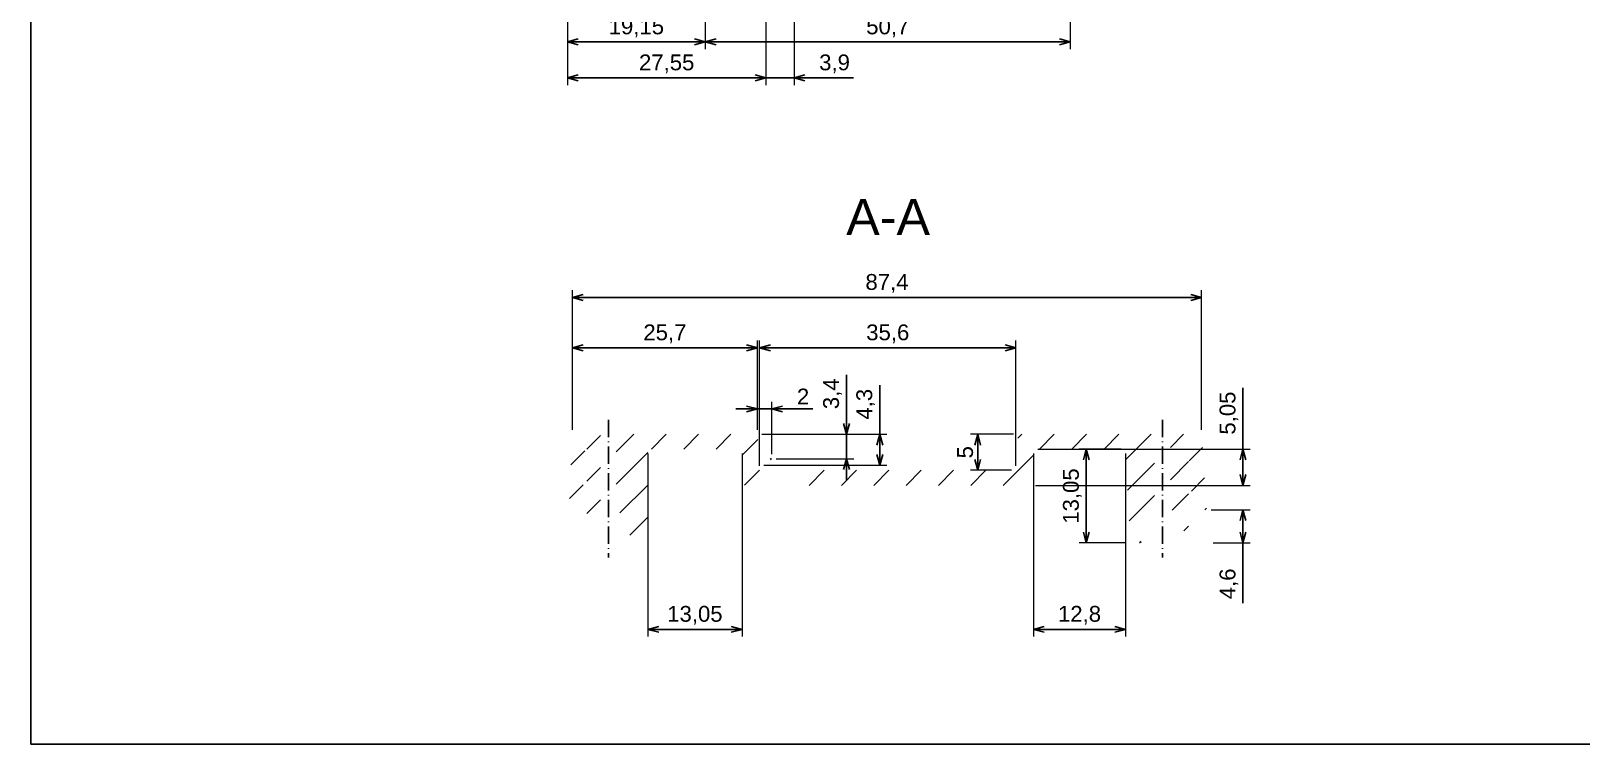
# Paper-space layout 'Base' of a CAD drawing. Header units: millimetres. Extents: x 0 to 414, y 1 to 290.
# Drawn here: x 0.3 to 215.5, y 0.5 to 99.6 of the extents above; entities that cross this region are included whole.
import ezdxf

# ---------------------------------------------------------------- set-up
doc = ezdxf.new("R2010")
doc.units = ezdxf.units.MM
doc.linetypes.add('ACAD_ISO10W100', pattern=[18, 12, -3, 0, -3])
for name, color, linetype, lineweight in [('MD_Annotation', 7, 'Continuous', 25), ('MD_Axes', 7, 'ACAD_ISO10W100', 25), ('MD_Hatching', 7, 'Continuous', 25)]:
    doc.layers.add(name, color=color, linetype=linetype, lineweight=lineweight)
doc.layers.add('Tabelka', color=7, linetype='Continuous')
doc.styles.get("Standard").update_dxf_attribs({"font": 'arial.ttf'})
doc.dimstyles.new('ISO-25', dxfattribs={"dimtxt": 2.2, "dimasz": 1.5, "dimexe": 1, "dimexo": 0.625, "dimtad": 1, "dimrnd": 0.05, "dimtxsty": 'Standard', "dimblk": 'OPEN30', "dimcen": 2.5, "dimadec": 0, "dimazin": 0, "dimtfac": 1, "dimtmove": 0, "dimatfit": 3, "dimfxl": 1, "dimlwe": 18, "dimarcsym": 0})

# ---------------------------------------------------------------- blocks, each defined once
blk = doc.blocks.new('_Open30')
at = {"color": 0, "linetype": 'ByBlock', "lineweight": -2}
for p, q in [((-1, 0.27), (0, 0)), ((0, 0), (-1, -0.27)), ((0, 0), (-1, 0))]:
    blk.add_line(p, q, dxfattribs=at)
blk = doc.blocks.new('*D68')
at = {"layer": 'Defpoints', "color": 0, "transparency": 16777216}
for p in [(93.88, 128.93), (74.76, 115.06), (93.88, 98.06)]:
    blk.add_point(p, dxfattribs=at)
at = {"layer": 'MD_Annotation', "color": 0, "lineweight": 18, "transparency": 16777216}
for p, q in [((93.88, 128.31), (93.88, 97.06)), ((74.76, 114.43), (74.76, 97.06))]:
    blk.add_line(p, q, dxfattribs=at)
at = {"layer": 'MD_Annotation', "color": 0, "lineweight": -2, "transparency": 16777216}
blk.add_line((76.26, 98.06), (92.38, 98.06), dxfattribs=at)
at = {"layer": 'MD_Annotation', "color": 0, "lineweight": -2, "transparency": 16777216, "xscale": 1.5, "yscale": 1.5, "zscale": 1.5, "rotation": 180}
blk.add_blockref('_Open30', (74.76, 98.06), dxfattribs=at)
at = {"layer": 'MD_Annotation', "color": 0, "lineweight": -2, "transparency": 16777216, "xscale": 1.5, "yscale": 1.5, "zscale": 1.5}
blk.add_blockref('_Open30', (93.88, 98.06), dxfattribs=at)
at = {"layer": 'MD_Annotation', "color": 0, "transparency": 16777216, "insert": (84.32, 100.01), "char_height": 2.2, "attachment_point": 5}
blk.add_mtext('19,15', dxfattribs=at)
blk = doc.blocks.new('*D69')
at = {"layer": 'Defpoints', "color": 0, "transparency": 16777216}
for p in [(93.88, 128.93), (144.58, 128.76), (144.58, 98.06)]:
    blk.add_point(p, dxfattribs=at)
at = {"layer": 'MD_Annotation', "color": 0, "lineweight": 18, "transparency": 16777216}
for p, q in [((93.88, 128.31), (93.88, 97.06)), ((144.58, 128.13), (144.58, 97.06))]:
    blk.add_line(p, q, dxfattribs=at)
at = {"layer": 'MD_Annotation', "color": 0, "lineweight": -2, "transparency": 16777216}
blk.add_line((95.38, 98.06), (143.08, 98.06), dxfattribs=at)
at = {"layer": 'MD_Annotation', "color": 0, "lineweight": -2, "transparency": 16777216, "xscale": 1.5, "yscale": 1.5, "zscale": 1.5, "rotation": 180}
blk.add_blockref('_Open30', (93.88, 98.06), dxfattribs=at)
at = {"layer": 'MD_Annotation', "color": 0, "lineweight": -2, "transparency": 16777216, "xscale": 1.5, "yscale": 1.5, "zscale": 1.5}
blk.add_blockref('_Open30', (144.58, 98.06), dxfattribs=at)
at = {"layer": 'MD_Annotation', "color": 0, "transparency": 16777216, "insert": (119.23, 100.01), "char_height": 2.2, "attachment_point": 5}
blk.add_mtext('50,7', dxfattribs=at)
blk = doc.blocks.new('*D70')
at = {"layer": 'Defpoints', "color": 0, "transparency": 16777216}
for p in [(102.31, 117.96), (74.76, 115.06), (102.31, 93.06)]:
    blk.add_point(p, dxfattribs=at)
at = {"layer": 'MD_Annotation', "color": 0, "lineweight": 18, "transparency": 16777216}
for p, q in [((102.31, 117.34), (102.31, 92.06)), ((74.76, 114.43), (74.76, 92.06))]:
    blk.add_line(p, q, dxfattribs=at)
at = {"layer": 'MD_Annotation', "color": 0, "lineweight": -2, "transparency": 16777216}
blk.add_line((76.26, 93.06), (100.81, 93.06), dxfattribs=at)
at = {"layer": 'MD_Annotation', "color": 0, "lineweight": -2, "transparency": 16777216, "xscale": 1.5, "yscale": 1.5, "zscale": 1.5, "rotation": 180}
blk.add_blockref('_Open30', (74.76, 93.06), dxfattribs=at)
at = {"layer": 'MD_Annotation', "color": 0, "lineweight": -2, "transparency": 16777216, "xscale": 1.5, "yscale": 1.5, "zscale": 1.5}
blk.add_blockref('_Open30', (102.31, 93.06), dxfattribs=at)
at = {"layer": 'MD_Annotation', "color": 0, "transparency": 16777216, "insert": (88.53, 95.01), "char_height": 2.2, "attachment_point": 5}
blk.add_mtext('27,55', dxfattribs=at)
blk = doc.blocks.new('*D71')
at = {"layer": 'Defpoints', "color": 0, "transparency": 16777216}
for p in [(102.31, 117.96), (106.21, 117.96), (106.21, 93.06)]:
    blk.add_point(p, dxfattribs=at)
at = {"layer": 'MD_Annotation', "color": 0, "lineweight": 18, "transparency": 16777216}
for p, q in [((102.31, 117.34), (102.31, 92.06)), ((106.21, 117.34), (106.21, 92.06))]:
    blk.add_line(p, q, dxfattribs=at)
at = {"layer": 'MD_Annotation', "color": 0, "lineweight": -2, "transparency": 16777216}
for p, q in [((100.81, 93.06), (99.31, 93.06)), ((102.31, 93.06), (106.21, 93.06)), ((107.71, 93.06), (114.47, 93.06))]:
    blk.add_line(p, q, dxfattribs=at)
at = {"layer": 'MD_Annotation', "color": 0, "lineweight": -2, "transparency": 16777216, "xscale": 1.5, "yscale": 1.5, "zscale": 1.5}
blk.add_blockref('_Open30', (102.31, 93.06), dxfattribs=at)
at = {"layer": 'MD_Annotation', "color": 0, "lineweight": -2, "transparency": 16777216, "xscale": 1.5, "yscale": 1.5, "zscale": 1.5, "rotation": 180}
blk.add_blockref('_Open30', (106.21, 93.06), dxfattribs=at)
at = {"layer": 'MD_Annotation', "color": 0, "transparency": 16777216, "insert": (111.84, 95.01), "char_height": 2.2, "attachment_point": 5}
blk.add_mtext('3,9', dxfattribs=at)
blk = doc.blocks.new('*D139')
at = {"layer": 'Defpoints', "color": 0, "transparency": 16777216}
for p in [(162.81, 62.56), (75.43, 43.56), (162.81, 43.56)]:
    blk.add_point(p, dxfattribs=at)
at = {"layer": 'MD_Annotation', "color": 0, "lineweight": 18, "transparency": 16777216}
for p, q in [((75.43, 44.18), (75.43, 63.56)), ((162.81, 44.18), (162.81, 63.56))]:
    blk.add_line(p, q, dxfattribs=at)
at = {"layer": 'MD_Annotation', "color": 0, "lineweight": -2, "transparency": 16777216}
blk.add_line((76.93, 62.56), (161.31, 62.56), dxfattribs=at)
at = {"layer": 'MD_Annotation', "color": 0, "lineweight": -2, "transparency": 16777216, "xscale": 1.5, "yscale": 1.5, "zscale": 1.5, "rotation": 180}
blk.add_blockref('_Open30', (75.43, 62.56), dxfattribs=at)
at = {"layer": 'MD_Annotation', "color": 0, "lineweight": -2, "transparency": 16777216, "xscale": 1.5, "yscale": 1.5, "zscale": 1.5}
blk.add_blockref('_Open30', (162.81, 62.56), dxfattribs=at)
at = {"layer": 'MD_Annotation', "color": 0, "transparency": 16777216, "insert": (119.12, 64.51), "char_height": 2.2, "attachment_point": 5}
blk.add_mtext('87,4', dxfattribs=at)
blk = doc.blocks.new('*D140')
at = {"layer": 'Defpoints', "color": 0, "transparency": 16777216}
for p in [(101.13, 55.56), (75.43, 43.56), (101.13, 43.56)]:
    blk.add_point(p, dxfattribs=at)
at = {"layer": 'MD_Annotation', "color": 0, "lineweight": 18, "transparency": 16777216}
for p, q in [((75.43, 44.18), (75.43, 56.56)), ((101.13, 44.18), (101.13, 56.56))]:
    blk.add_line(p, q, dxfattribs=at)
at = {"layer": 'MD_Annotation', "color": 0, "lineweight": -2, "transparency": 16777216}
blk.add_line((76.93, 55.56), (99.63, 55.56), dxfattribs=at)
at = {"layer": 'MD_Annotation', "color": 0, "lineweight": -2, "transparency": 16777216, "xscale": 1.5, "yscale": 1.5, "zscale": 1.5, "rotation": 180}
blk.add_blockref('_Open30', (75.43, 55.56), dxfattribs=at)
at = {"layer": 'MD_Annotation', "color": 0, "lineweight": -2, "transparency": 16777216, "xscale": 1.5, "yscale": 1.5, "zscale": 1.5}
blk.add_blockref('_Open30', (101.13, 55.56), dxfattribs=at)
at = {"layer": 'MD_Annotation', "color": 0, "transparency": 16777216, "insert": (88.28, 57.51), "char_height": 2.2, "attachment_point": 5}
blk.add_mtext('25,7', dxfattribs=at)
blk = doc.blocks.new('*D141')
at = {"layer": 'Defpoints', "color": 0, "transparency": 16777216}
for p in [(137.03, 55.56), (101.43, 38.56), (137.03, 38.56)]:
    blk.add_point(p, dxfattribs=at)
at = {"layer": 'MD_Annotation', "color": 0, "lineweight": 18, "transparency": 16777216}
for p, q in [((101.43, 39.18), (101.43, 56.56)), ((137.03, 39.18), (137.03, 56.56))]:
    blk.add_line(p, q, dxfattribs=at)
at = {"layer": 'MD_Annotation', "color": 0, "lineweight": -2, "transparency": 16777216}
blk.add_line((102.93, 55.56), (135.53, 55.56), dxfattribs=at)
at = {"layer": 'MD_Annotation', "color": 0, "lineweight": -2, "transparency": 16777216, "xscale": 1.5, "yscale": 1.5, "zscale": 1.5, "rotation": 180}
blk.add_blockref('_Open30', (101.43, 55.56), dxfattribs=at)
at = {"layer": 'MD_Annotation', "color": 0, "lineweight": -2, "transparency": 16777216, "xscale": 1.5, "yscale": 1.5, "zscale": 1.5}
blk.add_blockref('_Open30', (137.03, 55.56), dxfattribs=at)
at = {"layer": 'MD_Annotation', "color": 0, "transparency": 16777216, "insert": (119.23, 57.51), "char_height": 2.2, "attachment_point": 5}
blk.add_mtext('35,6', dxfattribs=at)
blk = doc.blocks.new('*D142')
at = {"layer": 'Defpoints', "color": 0, "transparency": 16777216}
for p in [(137.33, 43.56), (131.72, 38.56), (137.03, 38.56)]:
    blk.add_point(p, dxfattribs=at)
at = {"layer": 'MD_Annotation', "color": 0, "lineweight": 18, "transparency": 16777216}
for p, q in [((136.7, 43.56), (130.72, 43.56)), ((136.4, 38.56), (130.72, 38.56))]:
    blk.add_line(p, q, dxfattribs=at)
at = {"layer": 'MD_Annotation', "color": 0, "lineweight": -2, "transparency": 16777216}
blk.add_line((131.72, 42.06), (131.72, 40.06), dxfattribs=at)
at = {"layer": 'MD_Annotation', "color": 0, "lineweight": -2, "transparency": 16777216, "xscale": 1.5, "yscale": 1.5, "zscale": 1.5}
for p, rotation in [((131.72, 43.56), 90), ((131.72, 38.56), 270)]:
    blk.add_blockref('_Open30', p, dxfattribs=dict(at, rotation=rotation))
at = {"layer": 'MD_Annotation', "color": 0, "transparency": 16777216, "insert": (129.98, 41.06), "char_height": 2.2, "attachment_point": 5, "rotation": 90}
blk.add_mtext('5', dxfattribs=at)
blk = doc.blocks.new('*D143')
at = {"layer": 'Defpoints', "color": 0, "transparency": 16777216}
for p in [(163.5, 33.06), (168.56, 33.06), (163.81, 28.46)]:
    blk.add_point(p, dxfattribs=at)
at = {"layer": 'MD_Annotation', "color": 0, "lineweight": 18, "transparency": 16777216}
for p, q in [((164.13, 33.06), (169.56, 33.06)), ((164.43, 28.46), (169.56, 28.46))]:
    blk.add_line(p, q, dxfattribs=at)
at = {"layer": 'MD_Annotation', "color": 0, "lineweight": -2, "transparency": 16777216}
for p, q in [((168.56, 31.56), (168.56, 29.96)), ((168.56, 28.46), (168.56, 20.11))]:
    blk.add_line(p, q, dxfattribs=at)
at = {"layer": 'MD_Annotation', "color": 0, "lineweight": -2, "transparency": 16777216, "xscale": 1.5, "yscale": 1.5, "zscale": 1.5}
for p, rotation in [((168.56, 33.06), 90), ((168.56, 28.46), 270)]:
    blk.add_blockref('_Open30', p, dxfattribs=dict(at, rotation=rotation))
at = {"layer": 'MD_Annotation', "color": 0, "transparency": 16777216, "insert": (166.61, 22.78), "char_height": 2.2, "attachment_point": 5, "rotation": 90}
blk.add_mtext('4,6', dxfattribs=at)
blk = doc.blocks.new('*D145')
at = {"layer": 'Defpoints', "color": 0, "transparency": 16777216}
for p in [(85.92, 41.51), (98.99, 41.51), (98.99, 16.46)]:
    blk.add_point(p, dxfattribs=at)
at = {"layer": 'MD_Annotation', "color": 0, "lineweight": 18, "transparency": 16777216}
for p, q in [((85.92, 40.88), (85.92, 15.46)), ((98.99, 40.88), (98.99, 15.46))]:
    blk.add_line(p, q, dxfattribs=at)
at = {"layer": 'MD_Annotation', "color": 0, "lineweight": -2, "transparency": 16777216}
blk.add_line((87.42, 16.46), (97.49, 16.46), dxfattribs=at)
at = {"layer": 'MD_Annotation', "color": 0, "lineweight": -2, "transparency": 16777216, "xscale": 1.5, "yscale": 1.5, "zscale": 1.5, "rotation": 180}
blk.add_blockref('_Open30', (85.92, 16.46), dxfattribs=at)
at = {"layer": 'MD_Annotation', "color": 0, "lineweight": -2, "transparency": 16777216, "xscale": 1.5, "yscale": 1.5, "zscale": 1.5}
blk.add_blockref('_Open30', (98.99, 16.46), dxfattribs=at)
at = {"layer": 'MD_Annotation', "color": 0, "transparency": 16777216, "insert": (92.45, 18.41), "char_height": 2.2, "attachment_point": 5}
blk.add_mtext('13,05', dxfattribs=at)
blk = doc.blocks.new('*D147')
at = {"layer": 'Defpoints', "color": 0, "transparency": 16777216}
for p in [(139.47, 41.51), (152.26, 41.51), (152.26, 16.46)]:
    blk.add_point(p, dxfattribs=at)
at = {"layer": 'MD_Annotation', "color": 0, "lineweight": 18, "transparency": 16777216}
for p, q in [((139.47, 40.88), (139.47, 15.46)), ((152.26, 40.88), (152.26, 15.46))]:
    blk.add_line(p, q, dxfattribs=at)
at = {"layer": 'MD_Annotation', "color": 0, "lineweight": -2, "transparency": 16777216}
blk.add_line((140.97, 16.46), (150.76, 16.46), dxfattribs=at)
at = {"layer": 'MD_Annotation', "color": 0, "lineweight": -2, "transparency": 16777216, "xscale": 1.5, "yscale": 1.5, "zscale": 1.5, "rotation": 180}
blk.add_blockref('_Open30', (139.47, 16.46), dxfattribs=at)
at = {"layer": 'MD_Annotation', "color": 0, "lineweight": -2, "transparency": 16777216, "xscale": 1.5, "yscale": 1.5, "zscale": 1.5}
blk.add_blockref('_Open30', (152.26, 16.46), dxfattribs=at)
at = {"layer": 'MD_Annotation', "color": 0, "transparency": 16777216, "insert": (145.86, 18.41), "char_height": 2.2, "attachment_point": 5}
blk.add_mtext('12,8', dxfattribs=at)
blk = doc.blocks.new('*D148')
at = {"layer": 'Defpoints', "color": 0, "transparency": 16777216}
for p in [(152.26, 41.51), (146.8, 28.46), (152.91, 28.46)]:
    blk.add_point(p, dxfattribs=at)
at = {"layer": 'MD_Annotation', "color": 0, "lineweight": 18, "transparency": 16777216}
for p, q in [((151.63, 41.51), (145.8, 41.51)), ((152.28, 28.46), (145.8, 28.46))]:
    blk.add_line(p, q, dxfattribs=at)
at = {"layer": 'MD_Annotation', "color": 0, "lineweight": -2, "transparency": 16777216}
blk.add_line((146.8, 40.01), (146.8, 29.96), dxfattribs=at)
at = {"layer": 'MD_Annotation', "color": 0, "lineweight": -2, "transparency": 16777216, "xscale": 1.5, "yscale": 1.5, "zscale": 1.5}
for p, rotation in [((146.8, 41.51), 90), ((146.8, 28.46), 270)]:
    blk.add_blockref('_Open30', p, dxfattribs=dict(at, rotation=rotation))
at = {"layer": 'MD_Annotation', "color": 0, "transparency": 16777216, "insert": (144.86, 34.98), "char_height": 2.2, "attachment_point": 5, "rotation": 90}
blk.add_mtext('13,05', dxfattribs=at)
blk = doc.blocks.new('*D149')
at = {"layer": 'Defpoints', "color": 0, "transparency": 16777216}
for p in [(101.13, 43.56), (103.12, 40.16), (113.5, 40.16)]:
    blk.add_point(p, dxfattribs=at)
at = {"layer": 'MD_Annotation', "color": 0, "lineweight": -2, "transparency": 16777216}
for p, q in [((113.5, 45.06), (113.5, 51.8)), ((113.5, 40.16), (113.5, 43.56)), ((113.5, 38.66), (113.5, 37.16))]:
    blk.add_line(p, q, dxfattribs=at)
at = {"layer": 'MD_Annotation', "color": 0, "lineweight": 18, "transparency": 16777216}
for p, q in [((101.75, 43.56), (114.5, 43.56)), ((103.74, 40.16), (114.5, 40.16))]:
    blk.add_line(p, q, dxfattribs=at)
at = {"layer": 'MD_Annotation', "color": 0, "lineweight": -2, "transparency": 16777216, "xscale": 1.5, "yscale": 1.5, "zscale": 1.5}
for p, rotation in [((113.5, 43.56), 270), ((113.5, 40.16), 90)]:
    blk.add_blockref('_Open30', p, dxfattribs=dict(at, rotation=rotation))
at = {"layer": 'MD_Annotation', "color": 0, "transparency": 16777216, "insert": (111.56, 49.18), "char_height": 2.2, "attachment_point": 5, "rotation": 90}
blk.add_mtext('3,4', dxfattribs=at)
blk = doc.blocks.new('*D150')
at = {"layer": 'Defpoints', "color": 0, "transparency": 16777216}
for p in [(101.13, 43.56), (101.39, 39.27), (118.12, 39.27)]:
    blk.add_point(p, dxfattribs=at)
at = {"layer": 'MD_Annotation', "color": 0, "lineweight": -2, "transparency": 16777216}
for p, q in [((118.12, 43.56), (118.12, 50.4)), ((118.12, 40.77), (118.12, 42.06))]:
    blk.add_line(p, q, dxfattribs=at)
at = {"layer": 'MD_Annotation', "color": 0, "lineweight": 18, "transparency": 16777216}
for p, q in [((101.75, 43.56), (119.12, 43.56)), ((102.01, 39.27), (119.12, 39.27))]:
    blk.add_line(p, q, dxfattribs=at)
at = {"layer": 'MD_Annotation', "color": 0, "lineweight": -2, "transparency": 16777216, "xscale": 1.5, "yscale": 1.5, "zscale": 1.5}
for p, rotation in [((118.12, 43.56), 90), ((118.12, 39.27), 270)]:
    blk.add_blockref('_Open30', p, dxfattribs=dict(at, rotation=rotation))
at = {"layer": 'MD_Annotation', "color": 0, "transparency": 16777216, "insert": (116.17, 47.73), "char_height": 2.2, "attachment_point": 5, "rotation": 90}
blk.add_mtext('4,3', dxfattribs=at)
blk = doc.blocks.new('*D151')
at = {"layer": 'Defpoints', "color": 0, "transparency": 16777216}
for p in [(103.12, 47.07), (101.13, 43.56), (103.12, 40.16)]:
    blk.add_point(p, dxfattribs=at)
at = {"layer": 'MD_Annotation', "color": 0, "lineweight": 18, "transparency": 16777216}
for p, q in [((101.13, 44.18), (101.13, 48.07)), ((103.12, 40.78), (103.12, 48.07))]:
    blk.add_line(p, q, dxfattribs=at)
at = {"layer": 'MD_Annotation', "color": 0, "lineweight": -2, "transparency": 16777216}
for p, q in [((99.63, 47.07), (98.13, 47.07)), ((101.13, 47.07), (103.12, 47.07)), ((104.62, 47.07), (108.82, 47.07))]:
    blk.add_line(p, q, dxfattribs=at)
at = {"layer": 'MD_Annotation', "color": 0, "lineweight": -2, "transparency": 16777216, "xscale": 1.5, "yscale": 1.5, "zscale": 1.5}
blk.add_blockref('_Open30', (101.13, 47.07), dxfattribs=at)
at = {"layer": 'MD_Annotation', "color": 0, "lineweight": -2, "transparency": 16777216, "xscale": 1.5, "yscale": 1.5, "zscale": 1.5, "rotation": 180}
blk.add_blockref('_Open30', (103.12, 47.07), dxfattribs=at)
at = {"layer": 'MD_Annotation', "color": 0, "transparency": 16777216, "insert": (107.47, 48.8), "char_height": 2.2, "attachment_point": 5}
blk.add_mtext('2', dxfattribs=at)
blk = doc.blocks.new('*D198')
at = {"layer": 'Defpoints', "color": 0, "transparency": 16777216}
for p in [(139.47, 41.51), (168.56, 41.51), (139.1, 36.46)]:
    blk.add_point(p, dxfattribs=at)
at = {"layer": 'MD_Annotation', "color": 0, "lineweight": -2, "transparency": 16777216}
for p, q in [((168.56, 41.51), (168.56, 49.99)), ((168.56, 37.96), (168.56, 40.01))]:
    blk.add_line(p, q, dxfattribs=at)
at = {"layer": 'MD_Annotation', "color": 0, "lineweight": 18, "transparency": 16777216}
for p, q in [((140.09, 41.51), (169.56, 41.51)), ((139.73, 36.46), (169.56, 36.46))]:
    blk.add_line(p, q, dxfattribs=at)
at = {"layer": 'MD_Annotation', "color": 0, "lineweight": -2, "transparency": 16777216, "xscale": 1.5, "yscale": 1.5, "zscale": 1.5}
for p, rotation in [((168.56, 41.51), 90), ((168.56, 36.46), 270)]:
    blk.add_blockref('_Open30', p, dxfattribs=dict(at, rotation=rotation))
at = {"layer": 'MD_Annotation', "color": 0, "transparency": 16777216, "insert": (166.61, 46.5), "char_height": 2.2, "attachment_point": 5, "rotation": 90}
blk.add_mtext('5,05', dxfattribs=at)

psp = doc.layouts.new('Base')

# ---------------------------------------------------------------- hatches: boundary and pattern name
at = {"layer": 'MD_Hatching'}
h = psp.add_hatch(dxfattribs=at)
h.set_pattern_fill('ANSI31', color=256, style=0)
edge = h.paths.add_edge_path(flags=0)
edge.add_line((160.99, 41.508), (160.99, 43.558))
edge.add_line((160.99, 43.558), (158.48, 43.558))
edge.add_line((158.48, 43.558), (158.48, 33.954))
edge.add_spline(control_points=[(158.48, 33.954), (158.48, 33.707), (158.538, 33.417), (158.727, 32.961), (158.891, 32.715), (159.24, 32.365), (159.487, 32.201), (159.905, 32.028), (160.139, 31.972), (160.355, 31.958)], knot_values=[0.5923984, 0.5923984, 0.5923984, 0.5923984, 0.6664431, 0.6664431, 0.7404954, 0.7404954, 0.8145493, 0.8145493, 0.8764135, 0.8764135, 0.8764135, 0.8764135], degree=3, periodic=0)
edge.add_line((160.355, 31.958), (160.355, 28.458))
edge.add_line((160.355, 28.458), (160.99, 28.458))
edge.add_line((160.99, 28.458), (160.99, 35.158))
edge.add_line((160.99, 35.158), (160.99, 41.508))
edge = h.paths.add_edge_path(flags=0)
edge.add_spline(control_points=[(154.405, 31.958), (154.621, 31.972), (154.855, 32.028), (155.274, 32.201), (155.52, 32.365), (155.869, 32.715), (156.034, 32.961), (156.223, 33.417), (156.281, 33.707), (156.281, 33.954)], knot_values=[0.3083833, 0.3083833, 0.3083833, 0.3083833, 0.3702474, 0.3702474, 0.4443013, 0.4443013, 0.5183537, 0.5183537, 0.5923984, 0.5923984, 0.5923984, 0.5923984], degree=3, periodic=0)
edge.add_line((156.281, 33.954), (156.281, 43.558))
edge.add_line((156.281, 43.558), (137.329, 43.558))
edge.add_line((137.329, 43.558), (137.029, 38.558))
edge.add_line((137.029, 38.558), (106.211, 38.558))
edge.add_line((106.211, 38.558), (106.211, 36.458))
edge.add_line((106.211, 36.458), (139.104, 36.458))
edge.add_line((139.104, 36.458), (139.469, 41.508))
edge.add_line((139.469, 41.508), (152.26, 41.508))
edge.add_line((152.26, 41.508), (152.905, 28.458))
edge.add_line((152.905, 28.458), (154.405, 28.458))
edge.add_line((154.405, 28.458), (154.405, 31.958))
edge = h.paths.add_edge_path(flags=0)
edge.add_line((77.455, 43.558), (77.455, 41.508))
edge.add_line((77.455, 41.508), (77.455, 35.158))
edge.add_line((77.455, 35.158), (77.455, 31.958))
edge.add_ellipse((77.33, 33.954), major_axis=(0.125, -1.996), ratio=1, start_angle=360, end_angle=446.41668)
edge.add_line((79.33, 33.954), (79.33, 43.558))
edge.add_line((79.33, 43.558), (77.455, 43.558))
edge = h.paths.add_edge_path(flags=0)
edge.add_ellipse((83.53, 33.954), major_axis=(-2, 0), ratio=1, start_angle=0, end_angle=86.41668)
edge.add_line((83.405, 31.958), (83.405, 28.458))
edge.add_line((83.405, 28.458), (85.855, 28.458))
edge.add_line((85.855, 28.458), (85.919, 41.508))
edge.add_line((85.919, 41.508), (98.99, 41.508))
edge.add_line((98.99, 41.508), (99.354, 36.458))
edge.add_line((99.354, 36.458), (102.311, 36.458))
edge.add_line((102.311, 36.458), (102.311, 38.558))
edge.add_line((102.311, 38.558), (101.429, 38.558))
edge.add_line((101.429, 38.558), (101.386, 39.275))
edge.add_line((101.386, 39.275), (103.116, 40.158))
edge.add_line((103.116, 40.158), (101.172, 42.847))
edge.add_line((101.172, 42.847), (101.129, 43.558))
edge.add_line((101.129, 43.558), (81.53, 43.558))
edge.add_line((81.53, 43.558), (81.53, 33.954))
h.paths.add_polyline_path([(77.455, 43.558), (75.429, 43.558), (74.961, 33.056), (76.78, 33.056), (77.19, 41.508), (77.455, 41.508)], flags=0)
h.paths.add_polyline_path([(160.99, 41.508), (161.58, 33.056), (163.502, 33.056), (162.808, 43.558), (160.99, 43.558)], flags=0)

# ---------------------------------------------------------------- linework, layer by layer
at = {"layer": 'MD_Axes', "ltscale": 0.2}
for p, q in [((80.43, 45.558), (80.43, 26.458)), ((157.38, 45.558), (157.38, 26.458))]:
    psp.add_line(p, q, dxfattribs=at)
at = {"layer": 'Tabelka'}
psp.add_lwpolyline([(0.254, 290.205), (413.511, 290.205), (413.511, 0.533), (0.254, 0.533)], close=True, dxfattribs=at)

# ---------------------------------------------------------------- texts
at = {"layer": 'MD_Annotation', "color": 7, "insert": (119.28, 71.235), "char_height": 5, "width": 14.16439, "attachment_point": 8}
psp.add_mtext('A-A', dxfattribs=at)

# ---------------------------------------------------------------- dimensions: what is measured, and where the dimension line sits
at = {"layer": 'MD_Annotation'}
for base, p1, p2, picture, middle in [((93.881, 98.059), (74.755, 115.059), (93.881, 128.935), '*D68', (84.318, 100.006)), ((144.581, 98.059), (93.881, 128.935), (144.581, 128.76), '*D69', (119.231, 100.006)), ((102.311, 93.059), (74.755, 115.059), (102.311, 117.962), '*D70', (88.533, 95.006)), ((106.211, 93.059), (102.311, 117.962), (106.211, 117.962), '*D71', (111.84, 95.006)), ((98.99, 16.458), (85.919, 41.508), (98.99, 41.508), '*D145', (92.454, 18.405)), ((152.26, 16.458), (139.469, 41.508), (152.26, 41.508), '*D147', (145.864, 18.405))]:
    dim = psp.add_linear_dim(base=base, p1=p1, p2=p2, dimstyle='ISO-25', override={"dimlfac": -1}, dxfattribs=at)
    dim.commit()
    dim.dimension.update_dxf_attribs({"geometry": picture, "text_midpoint": middle})
for base, p1, p2, angle, picture, middle in [((162.808, 62.558), (75.429, 43.558), (162.808, 43.558), 180, '*D139', (119.119, 64.505)), ((101.129, 55.558), (75.429, 43.558), (101.129, 43.558), 180, '*D140', (88.279, 57.505)), ((137.029, 55.558), (101.429, 38.558), (137.029, 38.558), 180, '*D141', (119.229, 57.505)), ((103.116, 47.072), (101.129, 43.558), (103.116, 40.158), 180, '*D151', (107.47, 48.802)), ((168.557, 41.508), (139.104, 36.458), (139.469, 41.508), 90, '*D198', (166.61, 46.499)), ((131.723, 38.558), (137.329, 43.558), (137.029, 38.558), 270, '*D142', (129.979, 41.058)), ((146.805, 28.458), (152.26, 41.508), (152.905, 28.458), 270, '*D148', (144.858, 34.983))]:
    dim = psp.add_linear_dim(base=base, p1=p1, p2=p2, angle=angle, dimstyle='ISO-25', override={"dimlfac": -1}, dxfattribs=at)
    dim.commit()
    dim.dimension.update_dxf_attribs({"geometry": picture, "text_midpoint": middle})
for base, p1, p2, picture, middle in [((113.504, 40.158), (101.129, 43.558), (103.116, 40.158), '*D149', (113.504, 49.18)), ((118.122, 39.275), (101.129, 43.558), (101.386, 39.275), '*D150', (118.122, 47.73)), ((168.557, 33.056), (163.805, 28.458), (163.502, 33.056), '*D143', (168.557, 22.781))]:
    dim = psp.add_linear_dim(base=base, p1=p1, p2=p2, angle=90, dimstyle='ISO-25', override={"dimlfac": -1}, dxfattribs=at)
    dim.commit()
    dim.dimension.update_dxf_attribs({"geometry": picture, "text_midpoint": middle, "dimtype": 160})

doc.saveas('drawing.dxf')
